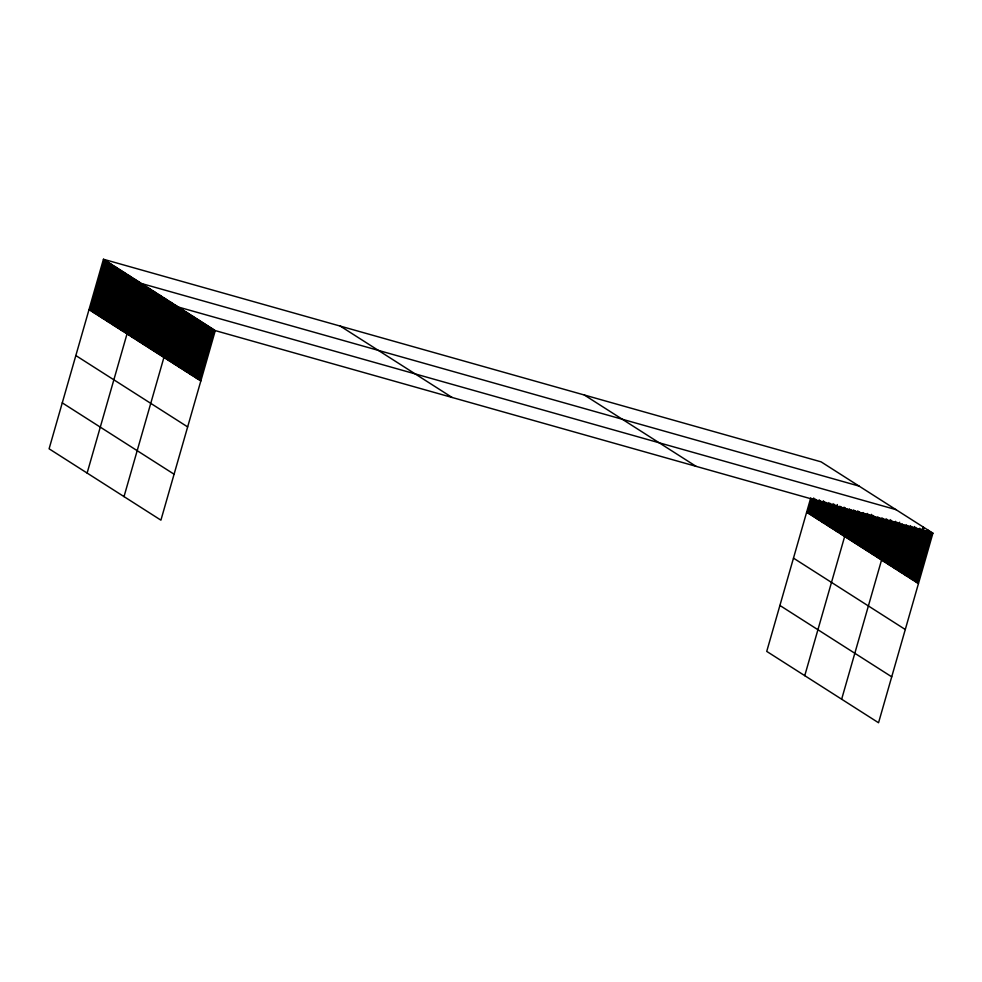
<?xml version="1.0" encoding="UTF-8"?>
<svg xmlns="http://www.w3.org/2000/svg" width="982" height="982" viewBox="0 0 982 982"><rect width="100%" height="100%" fill="white"/><g stroke="black" fill="none" stroke-linecap="round" stroke-linejoin="round"><path stroke-width="1.47" d="M103.454 259.248L49.1 448.799L160.913 520.153L215.267 330.603L103.454 259.248L821.087 461.847L932.9 533.201L878.546 722.752L766.733 651.397L810.776 497.825M90.283 310.422L104.718 260.046M91.547 311.233L105.995 260.856M92.811 312.043L107.259 261.666M94.076 312.853L108.523 262.476M95.352 313.651L109.788 263.286M96.617 314.461L111.064 264.097M97.881 315.271L112.329 264.907M99.145 316.081L113.593 265.717M100.422 316.891L114.857 266.527M101.686 317.702L116.121 267.325M102.95 318.512L117.398 268.135M104.215 319.322L118.662 268.945M105.479 320.132L119.927 269.755M106.756 320.93L121.191 270.566M108.02 321.74L122.468 271.376M109.284 322.55L123.732 272.186M110.549 323.36L124.996 272.996M111.825 324.17L126.261 273.794M113.09 324.981L127.537 274.604M114.354 325.791L128.802 275.414M115.618 326.601L130.066 276.224M116.895 327.399L131.33 277.034M118.159 328.209L132.595 277.845M119.423 329.019L133.871 278.655M120.688 329.829L135.135 279.465M121.952 330.639L136.4 280.275M123.229 331.45L137.664 281.073M124.493 332.26L138.941 281.883M125.757 333.07L140.205 282.693M87.116 473.066L141.469 283.503L859.103 486.102M128.261 334.653L142.697 284.289M129.489 335.439L143.924 285.075M130.716 336.225L145.164 285.86M131.944 337.01L146.392 286.646M133.171 337.796L147.619 287.431M134.411 338.581L148.847 288.217M135.639 339.367L150.074 289.003M136.866 340.153L151.314 289.788M138.094 340.938L152.541 290.574M139.321 341.724L153.769 291.347M140.561 342.509L154.996 292.133M141.789 343.295L156.224 292.918M143.016 344.081L157.464 293.704M144.244 344.866L158.691 294.49M145.471 345.652L159.919 295.275M146.711 346.437L161.146 296.061M147.938 347.223L162.374 296.846M149.166 348.009L163.613 297.632M150.393 348.782L164.841 298.418M151.621 349.567L166.068 299.203M152.861 350.353L167.296 299.989M154.088 351.139L168.523 300.774M155.316 351.924L169.763 301.56M156.543 352.71L170.991 302.346M157.771 353.495L172.218 303.131M158.998 354.281L173.446 303.917M160.238 355.067L174.673 304.702M161.465 355.852L175.913 305.476M162.693 356.638L177.141 306.261M124.014 496.61L178.368 307.047L896.001 509.646M165.148 358.209L179.596 307.832M166.388 358.995L180.823 308.618M167.615 359.78L182.063 309.404M168.843 360.566L183.29 310.189M170.07 361.351L184.518 310.975M171.298 362.137L185.745 311.76M172.537 362.91L186.973 312.546M173.765 363.696L188.2 313.332M174.992 364.482L189.44 314.117M176.22 365.267L190.668 314.903M177.447 366.053L191.895 315.688M178.687 366.838L193.123 316.474M179.915 367.624L194.35 317.26M181.142 368.41L195.59 318.045M182.37 369.195L196.817 318.831M183.597 369.981L198.045 319.604M184.837 370.766L199.272 320.39M186.064 371.552L200.5 321.175M187.292 372.338L201.74 321.961M188.519 373.123L202.967 322.747M189.747 373.909L204.195 323.532M190.987 374.694L205.422 324.318M192.214 375.48L206.65 325.103M193.442 376.266L207.889 325.889M194.669 377.039L209.117 326.675M195.897 377.825L210.344 327.46M197.137 378.61L211.572 328.246M198.364 379.396L212.799 329.031M199.591 380.181L214.039 329.817M807.916 513.021L812.04 498.635M809.18 513.832L813.722 497.997M810.445 514.642L814.986 498.807M811.721 515.452L816.251 499.617M812.986 516.25L817.527 500.427M814.25 517.06L819.209 499.789M815.514 517.87L820.473 500.599M816.791 518.68L821.738 501.409M818.055 519.49L823.419 500.783M819.319 520.3L824.684 501.593M820.584 521.111L825.948 502.403M821.848 521.921L827.225 503.201M823.125 522.731L828.894 502.575M824.389 523.529L830.171 503.385M825.653 524.339L831.435 504.196M826.918 525.149L833.117 503.57M828.194 525.959L834.381 504.367M829.459 526.769L835.645 505.178M830.723 527.58L837.327 504.552M831.987 528.39L838.186 506.798M833.264 529.2L839.856 506.172M834.528 529.998L841.132 506.982M835.792 530.808L842.396 507.78M837.057 531.618L844.078 507.154M838.321 532.428L845.342 507.964M839.598 533.238L846.607 508.774M840.862 534.048L847.871 509.584M842.126 534.859L849.553 508.946M843.391 535.669L850.829 509.756M804.749 675.665L852.094 510.566M845.895 537.252L853.739 509.916M847.122 538.038L854.966 510.701M848.35 538.823L856.194 511.487M849.577 539.609L857.838 510.824M850.817 540.395L859.066 511.61M852.045 541.18L860.293 512.395M853.272 541.966L861.521 513.181M854.5 542.751L863.166 512.53M855.727 543.537L864.393 513.316M856.967 544.323L865.633 514.102M858.194 545.108L867.266 513.451M859.422 545.894L868.505 514.224M860.649 546.679L869.733 515.01M861.877 547.465L871.378 514.359M863.117 548.251L872.605 515.145M864.344 549.036L873.833 515.931M865.572 549.822L875.06 516.716M866.799 550.607L876.288 517.502M868.027 551.381L877.933 516.851M869.266 552.166L879.16 517.637M870.494 552.952L880.4 518.422M871.721 553.738L882.032 517.76M872.949 554.523L883.272 518.545M874.176 555.309L884.5 519.331M875.416 556.094L886.145 518.68M876.644 556.88L887.372 519.466M877.871 557.666L888.6 520.251M879.099 558.451L890.244 519.588M880.326 559.237L891.472 520.374M841.648 699.209L892.699 521.16M882.793 560.808L893.927 521.945M884.021 561.594L895.572 521.295M885.248 562.379L896.799 522.08M886.476 563.165L898.039 522.866M887.703 563.95L899.672 522.215M888.943 564.736L900.494 524.437M890.171 565.509L902.139 523.774M891.398 566.295L903.366 524.56M892.626 567.08L904.594 525.345M893.853 567.866L906.239 524.695M895.093 568.652L907.466 525.48M896.321 569.437L908.694 526.266M897.548 570.223L910.339 525.615M898.776 571.008L911.566 526.401M900.003 571.794L912.806 527.174M901.243 572.58L914.438 526.524M902.47 573.365L915.678 527.309M903.698 574.151L916.906 528.095M904.925 574.936L918.133 528.881M906.153 575.722L919.778 528.23M907.393 576.508L921.006 529.016M908.62 577.293L923.055 526.917M909.848 578.079L924.295 527.702M911.075 578.852L924.7 531.36M912.303 579.638L926.333 530.71M913.542 580.423L927.978 530.059M914.77 581.209L929.205 530.845M915.997 581.995L930.445 531.63M917.225 582.78L931.673 532.416M215.267 330.603L932.9 533.201M806.652 512.211L918.452 583.566M584.278 394.985L696.078 466.34M793.481 558.144L905.281 629.499M779.904 605.464L891.717 676.819M340.275 326.098L452.088 397.452M89.006 309.612L200.819 380.967M75.835 355.545L187.648 426.9M62.271 402.865L174.084 474.22"/></g></svg>
